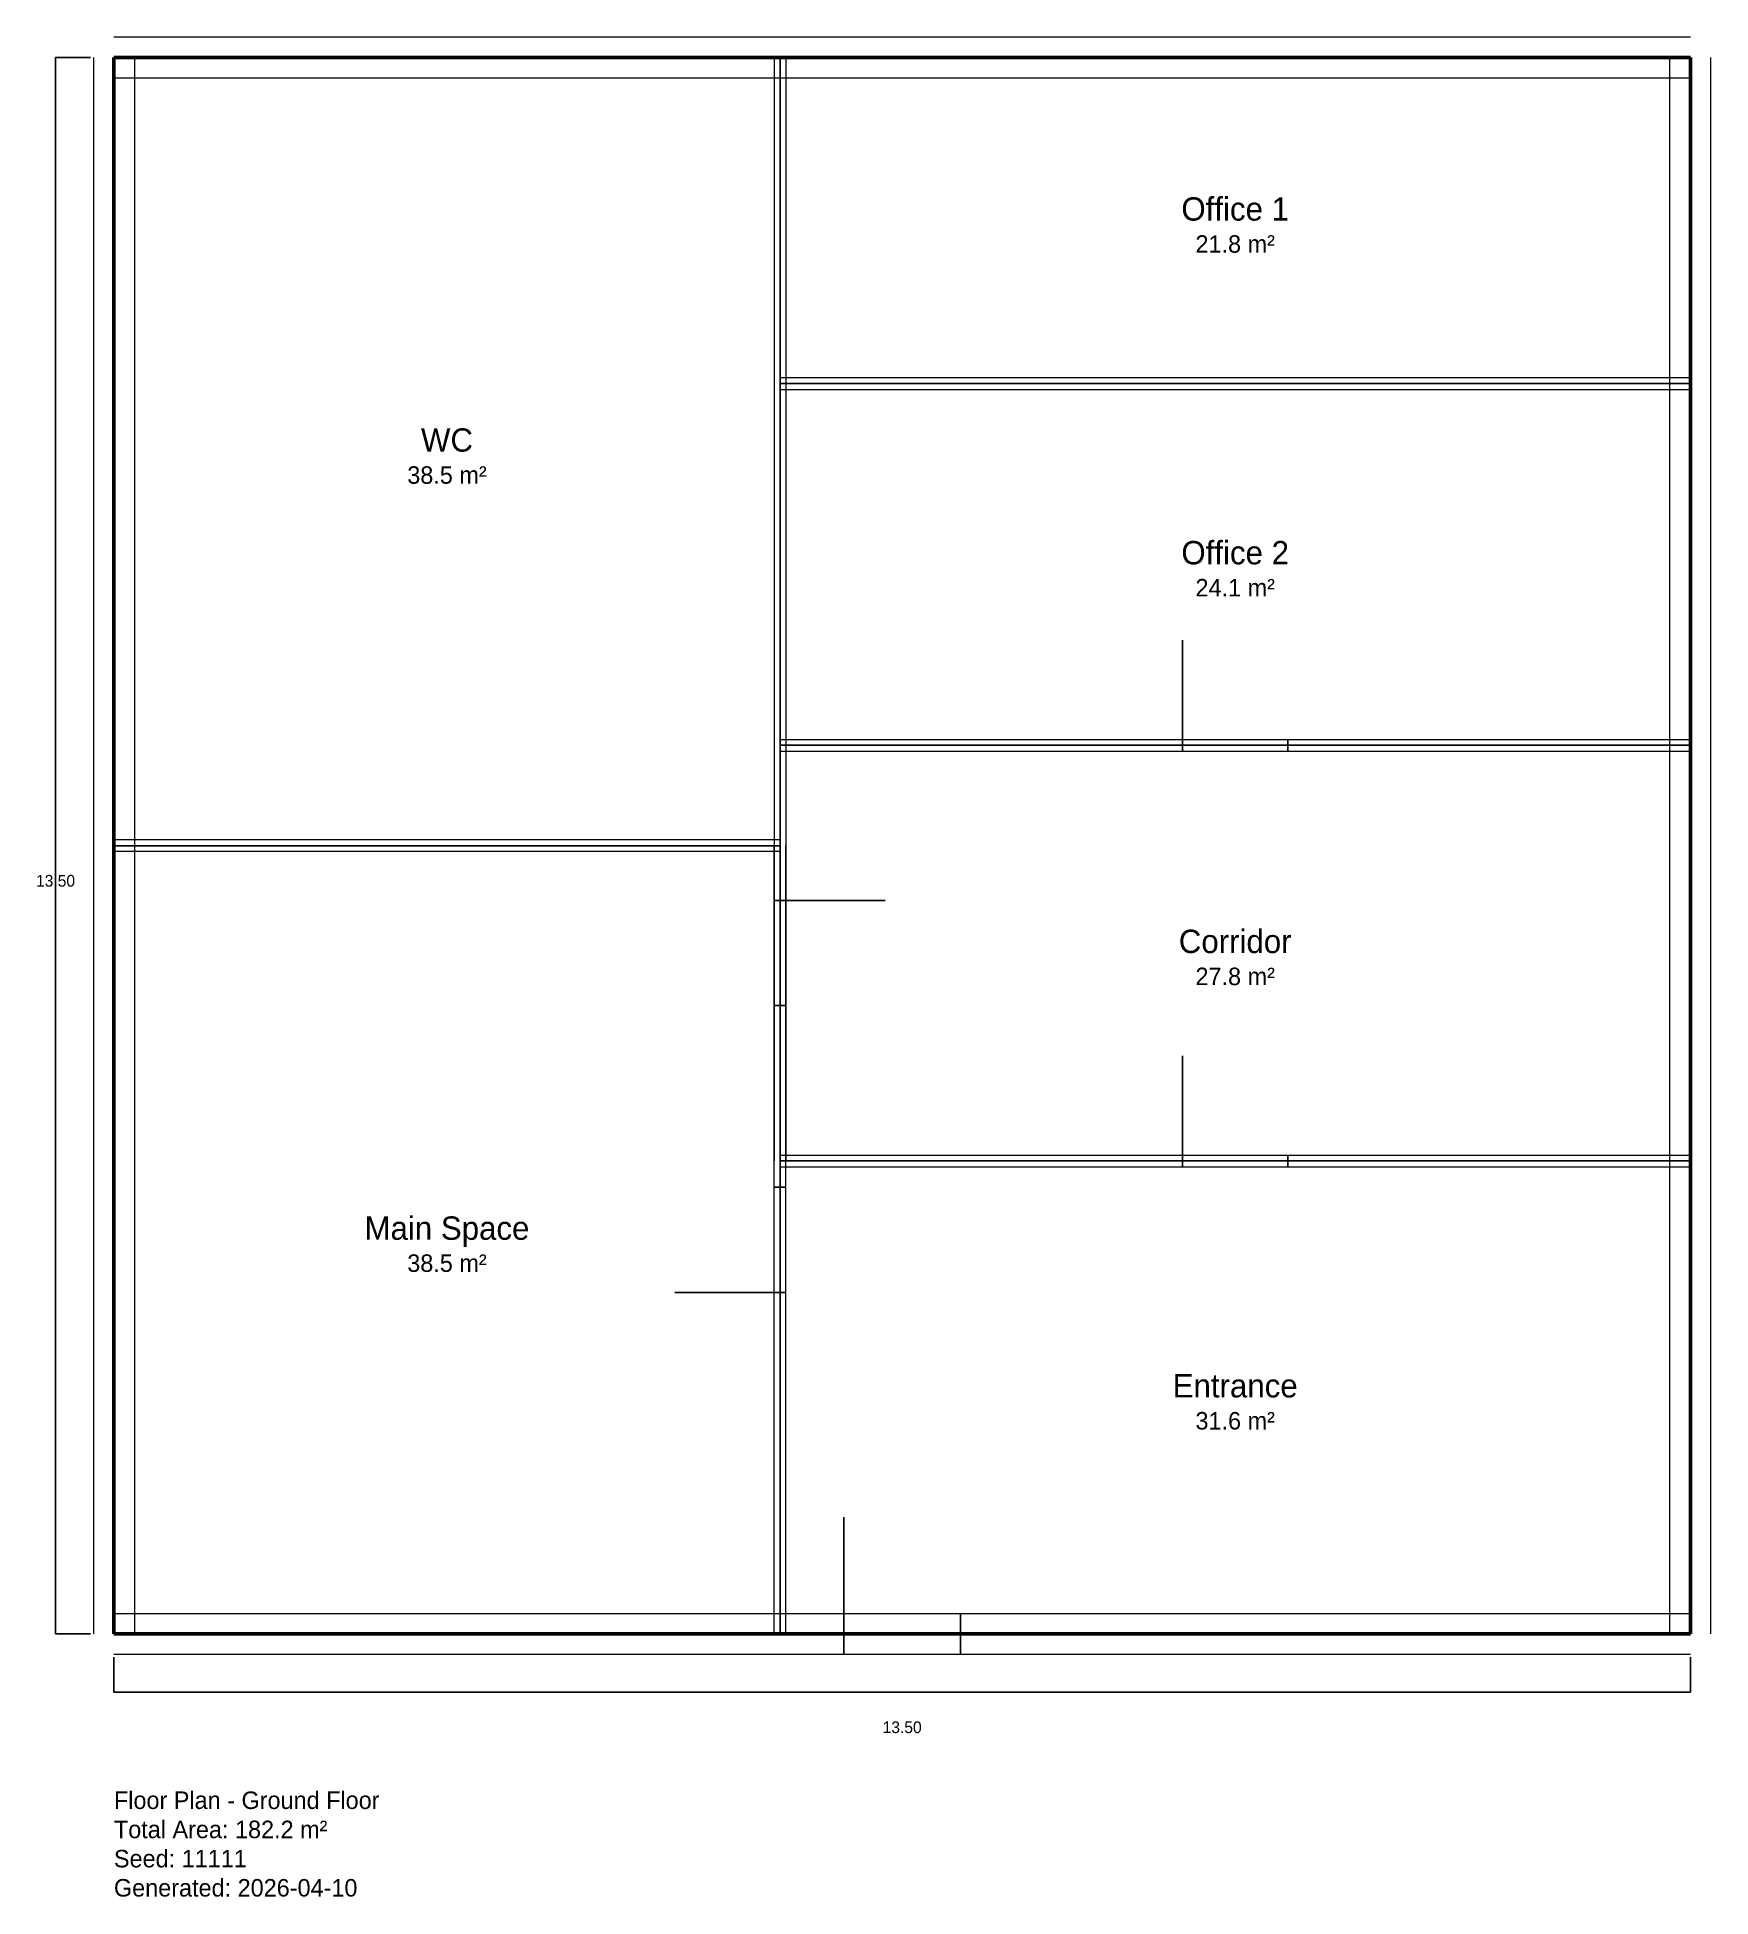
# Model space of a CAD drawing. Header units: metres. Extents: x -0.7 to 13.7, y -2.3 to 13.7.
import ezdxf
from ezdxf.enums import TextEntityAlignment as Align

# ---------------------------------------------------------------- set-up
doc = ezdxf.new("R2010")
doc.units = ezdxf.units.M
for name, color, linetype in [('DIMS', 3, 'Continuous'), ('DOORS', 1, 'Continuous'), ('ROOMS', 8, 'Continuous'), ('TEXT', 7, 'Continuous'), ('WALLS', 7, 'Continuous')]:
    doc.layers.add(name, color=color, linetype=linetype)

msp = doc.modelspace()

# ---------------------------------------------------------------- linework, layer by layer
at = {"layer": 'DIMS'}
for p, q in [((-0.5, 0), (-0.5, 13.5)), ((-0.2, 13.5), (-0.5, 13.5)), ((-0.2, 0), (-0.5, 0)), ((0, -0.2), (0, -0.5)), ((13.5, -0.2), (13.5, -0.5)), ((0, -0.5), (13.5, -0.5))]:
    msp.add_line(p, q, dxfattribs=at)
at = {"layer": 'DOORS'}
for p, q in [((9.152, 7.611), (9.152, 8.511)), ((9.152, 7.561), (9.152, 7.661)), ((10.052, 7.561), (10.052, 7.661)), ((5.654, 6.281), (5.754, 6.281)), ((5.704, 6.281), (6.604, 6.281)), ((5.654, 5.381), (5.754, 5.381)), ((9.152, 4.05), (9.152, 4.95)), ((9.152, 4), (9.152, 4.1)), ((10.052, 4), (10.052, 4.1)), ((5.754, 3.825), (5.654, 3.825)), ((5.704, 2.925), (4.804, 2.925)), ((5.754, 2.925), (5.654, 2.925)), ((6.25, 0), (6.25, 1)), ((6.25, -0.175), (6.25, 0.175)), ((7.25, -0.175), (7.25, 0.175))]:
    msp.add_line(p, q, dxfattribs=at)
at = {"layer": 'ROOMS', "lineweight": 13}
for points in [[(0, 6.75), (5.704, 6.75), (5.704, 13.5), (0, 13.5)], [(5.704, 10.709), (13.5, 10.709), (13.5, 13.5), (5.704, 13.5)], [(5.704, 7.611), (13.5, 7.611), (13.5, 10.709), (5.704, 10.709)], [(5.704, 4.05), (13.5, 4.05), (13.5, 7.611), (5.704, 7.611)], [(0, 0), (5.704, 0), (5.704, 6.75), (0, 6.75)], [(5.704, 0), (13.5, 0), (13.5, 4.05), (5.704, 4.05)]]:
    msp.add_lwpolyline(points, close=True, dxfattribs=at)
at = {"layer": 'WALLS', "lineweight": 13}
for p, q in [((13.5, 13.675), (0, 13.675)), ((-0.175, 13.5), (-0.175, 0)), ((0.175, 13.5), (0.175, 0)), ((5.654, 13.5), (5.654, 10.709)), ((5.754, 13.5), (5.754, 10.709)), ((13.325, 0), (13.325, 13.5)), ((13.675, 0), (13.675, 13.5)), ((13.5, 13.325), (0, 13.325)), ((5.654, 10.709), (5.654, 7.611)), ((5.704, 10.759), (13.5, 10.759)), ((5.754, 10.709), (5.754, 7.611)), ((5.704, 10.659), (13.5, 10.659)), ((5.704, 7.661), (13.5, 7.661)), ((5.654, 7.611), (5.654, 4.05)), ((5.704, 7.561), (13.5, 7.561)), ((5.754, 7.611), (5.754, 4.05)), ((5.704, 6.8), (0, 6.8)), ((5.704, 6.7), (0, 6.7)), ((5.654, 0), (5.654, 6.75)), ((5.754, 0), (5.754, 6.75)), ((5.704, 4.1), (13.5, 4.1)), ((5.704, 4), (13.5, 4)), ((0, 0.175), (13.5, 0.175)), ((0, -0.175), (13.5, -0.175))]:
    msp.add_line(p, q, dxfattribs=at)
at = {"layer": 'WALLS', "lineweight": 50}
for p, q in [((13.5, 13.5), (0, 13.5)), ((0, 13.5), (0, 0)), ((13.5, 0), (13.5, 13.5)), ((0, 0), (13.5, 0))]:
    msp.add_line(p, q, dxfattribs=at)
at = {"layer": 'WALLS', "lineweight": 25}
for p, q in [((5.704, 13.5), (5.704, 10.709)), ((5.704, 10.709), (13.5, 10.709)), ((5.704, 10.709), (5.704, 7.611)), ((5.704, 7.611), (13.5, 7.611)), ((5.704, 7.611), (5.704, 4.05)), ((5.704, 6.75), (0, 6.75)), ((5.704, 0), (5.704, 6.75)), ((5.704, 4.05), (13.5, 4.05))]:
    msp.add_line(p, q, dxfattribs=at)

# ---------------------------------------------------------------- texts
at = {"layer": 'DIMS'}
for p in [(-0.5, 6.45), (6.75, -0.8)]:
    msp.add_text('13.50', height=0.1, dxfattribs=at).set_placement(p, align=Align.MIDDLE_CENTER)
at = {"layer": 'TEXT'}
for s, height, p in [('Office 1', 0.2, (9.602, 12.204)), ('21.8 m²', 0.15, (9.602, 11.904)), ('WC', 0.2, (2.852, 10.225)), ('38.5 m²', 0.15, (2.852, 9.925)), ('Office 2', 0.2, (9.602, 9.26)), ('24.1 m²', 0.15, (9.602, 8.96)), ('Corridor', 0.2, (9.602, 5.931)), ('27.8 m²', 0.15, (9.602, 5.631)), ('Main Space', 0.2, (2.852, 3.475)), ('38.5 m²', 0.15, (2.852, 3.175)), ('Entrance', 0.2, (9.602, 2.125)), ('31.6 m²', 0.15, (9.602, 1.825))]:
    msp.add_text(s, height=height, dxfattribs=at).set_placement(p, align=Align.MIDDLE_CENTER)
for s, p in [('Floor Plan - Ground Floor', (0, -1.5)), ('Total Area: 182.2 m²', (0, -1.75)), ('Seed: 11111', (0, -2)), ('Generated: 2026-04-10', (0, -2.25))]:
    msp.add_text(s, height=0.15, dxfattribs=at).set_placement(p)

doc.saveas('drawing.dxf')
